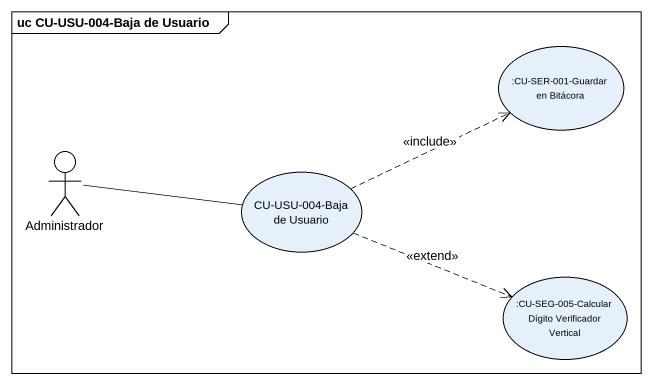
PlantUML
@startuml
mainframe uc CU-USU-004-Baja de Usuario
usecase ":CU-SER-001-Guardar en Bitácora" as CU_SER_001_Guardar_en
actor Administrador
usecase "CU-USU-004-Baja de Usuario" as CU_USU_004_Baja_de_Usuario
usecase ":CU-SEG-005-Calcular Dígito Verificador Vertical" as CU_SEG_005_Calcular_Dígito
Administrador -right- CU_USU_004_Baja_de_Usuario
CU_USU_004_Baja_de_Usuario .right.> CU_SER_001_Guardar_en : <<include>>
CU_USU_004_Baja_de_Usuario .right.> CU_SEG_005_Calcular_Dígito : <<extend>>
@enduml
